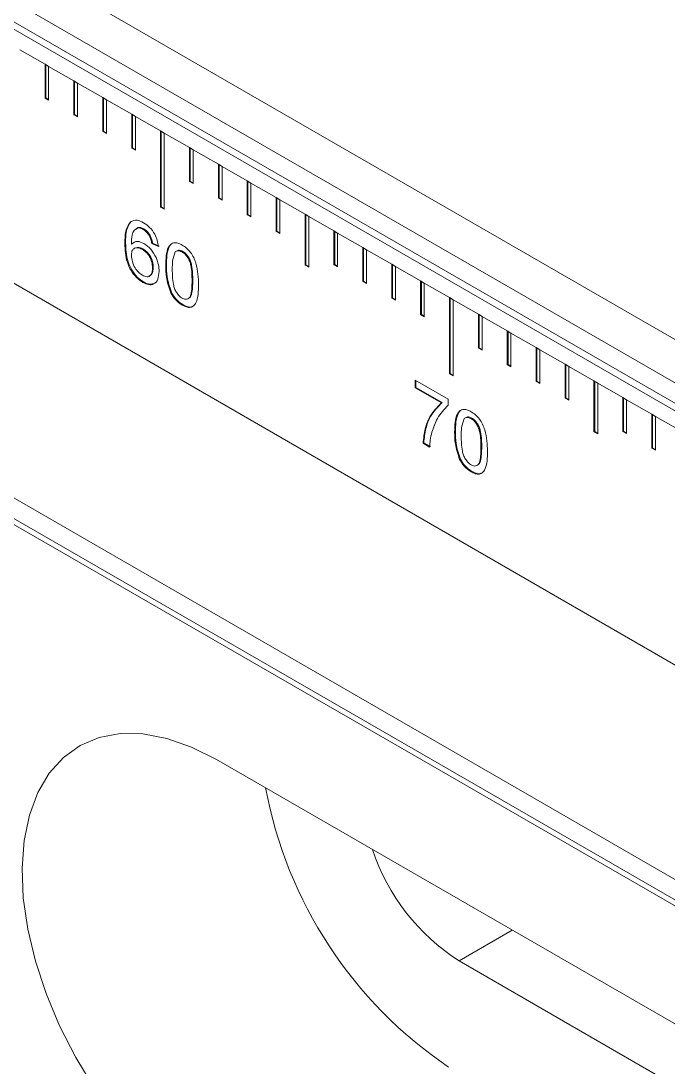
# Model space of a CAD drawing. Header units: inches. Extents: x 0.1 to 10.9, y 0 to 8.5.
# Drawn here: x 8.7633 to 8.9711, y 2.8297 to 3.1658 of the extents above; entities that cross this region are included whole.
import ezdxf

# ---------------------------------------------------------------- set-up
doc = ezdxf.new("R2010")
doc.units = ezdxf.units.IN
doc.header["$MEASUREMENT"] = 0

msp = doc.modelspace()

# ---------------------------------------------------------------- linework, layer by layer
at = {"color": 7, "linetype": 'Continuous', "lineweight": 18}
for p, q in [((10.5941, 2.12777), (8.27408, 3.46708)), ((10.57637, 2.11753), (8.25635, 3.45685)), ((8.25428, 3.45565), (10.5743, 2.11634)), ((10.5941, 2.11386), (8.27408, 3.45318)), ((8.25428, 3.374), (10.56959, 2.0374)), ((10.5743, 2.03468), (8.25428, 3.374)), ((10.57666, 1.95585), (8.25664, 3.29517)), ((8.25831, 3.29613), (10.57833, 1.95682)), ((10.59669, 1.95278), (8.27668, 3.2921)), ((8.771, 3.15192), (8.7629, 3.1566)), ((8.77217, 3.15124), (8.771, 3.15192)), ((8.771, 3.15192), (8.771, 3.14103)), ((8.77123, 3.15178), (8.77123, 3.14117)), ((8.78028, 3.14656), (8.77217, 3.15124)), ((8.77217, 3.14035), (8.77217, 3.15124)), ((8.78145, 3.14588), (8.78028, 3.14656)), ((8.78028, 3.14656), (8.78028, 3.13568)), ((8.78051, 3.14643), (8.78051, 3.13581)), ((8.78956, 3.14121), (8.78145, 3.14588)), ((8.78145, 3.135), (8.78145, 3.14588)), ((8.77123, 3.14117), (8.771, 3.14103)), ((8.771, 3.14103), (8.77217, 3.14035)), ((8.77123, 3.14117), (8.77217, 3.14062)), ((8.79073, 3.14053), (8.78956, 3.14121)), ((8.78956, 3.14121), (8.78956, 3.13032)), ((8.78979, 3.14107), (8.78979, 3.13045)), ((8.79884, 3.13585), (8.79073, 3.14053)), ((8.79073, 3.12964), (8.79073, 3.14053)), ((8.78051, 3.13581), (8.78028, 3.13568)), ((8.78028, 3.13568), (8.78145, 3.135)), ((8.78051, 3.13581), (8.78145, 3.13527)), ((8.80001, 3.13517), (8.79884, 3.13585)), ((8.79884, 3.13585), (8.79884, 3.12496)), ((8.79907, 3.13571), (8.79907, 3.1251)), ((8.80811, 3.13049), (8.80001, 3.13517)), ((8.80001, 3.12428), (8.80001, 3.13517)), ((8.78979, 3.13045), (8.78956, 3.13032)), ((8.78956, 3.13032), (8.79073, 3.12964)), ((8.78979, 3.13045), (8.79073, 3.12991)), ((8.80929, 3.12981), (8.80811, 3.13049)), ((8.80811, 3.13049), (8.80811, 3.106)), ((8.80835, 3.13036), (8.80835, 3.10613)), ((8.81739, 3.12513), (8.80929, 3.12981)), ((8.80929, 3.10532), (8.80929, 3.12981)), ((8.79907, 3.1251), (8.79884, 3.12496)), ((8.79884, 3.12496), (8.80001, 3.12428)), ((8.79907, 3.1251), (8.80001, 3.12455)), ((8.81857, 3.12445), (8.81739, 3.12513)), ((8.81739, 3.12513), (8.81739, 3.11425)), ((8.81763, 3.125), (8.81763, 3.11438)), ((8.82667, 3.11978), (8.81857, 3.12445)), ((8.81857, 3.11357), (8.81857, 3.12445)), ((8.82785, 3.1191), (8.82667, 3.11978)), ((8.82667, 3.11978), (8.82667, 3.10889)), ((8.82691, 3.11964), (8.82691, 3.10903)), ((8.83595, 3.11442), (8.82785, 3.1191)), ((8.82785, 3.10821), (8.82785, 3.1191)), ((8.81763, 3.11438), (8.81739, 3.11425)), ((8.81739, 3.11425), (8.81857, 3.11357)), ((8.81763, 3.11438), (8.81857, 3.11384)), ((8.83713, 3.11374), (8.83595, 3.11442)), ((8.83595, 3.11442), (8.83595, 3.10353)), ((8.83619, 3.11428), (8.83619, 3.10367)), ((8.84523, 3.10906), (8.83713, 3.11374)), ((8.83713, 3.10285), (8.83713, 3.11374)), ((8.82691, 3.10903), (8.82667, 3.10889)), ((8.82667, 3.10889), (8.82785, 3.10821)), ((8.82691, 3.10903), (8.82785, 3.10848)), ((8.84641, 3.10838), (8.84523, 3.10906)), ((8.84523, 3.10906), (8.84523, 3.09818)), ((8.84547, 3.10893), (8.84547, 3.09831)), ((8.85451, 3.10371), (8.84641, 3.10838)), ((8.84641, 3.0975), (8.84641, 3.10838)), ((8.80835, 3.10613), (8.80811, 3.106)), ((8.80811, 3.106), (8.80929, 3.10532)), ((8.80835, 3.10613), (8.80929, 3.10559)), ((8.83619, 3.10367), (8.83595, 3.10353)), ((8.83595, 3.10353), (8.83713, 3.10285)), ((8.83619, 3.10367), (8.83713, 3.10313)), ((8.85569, 3.10303), (8.85451, 3.10371)), ((8.85451, 3.10371), (8.85451, 3.08738)), ((8.85475, 3.10357), (8.85475, 3.08751)), ((8.79868, 3.10138), (8.79844, 3.10125)), ((8.86379, 3.09835), (8.85569, 3.10303)), ((8.85569, 3.0867), (8.85569, 3.10303)), ((8.80097, 3.09946), (8.80028, 3.09895)), ((8.80097, 3.09946), (8.80073, 3.09933)), ((8.80277, 3.09899), (8.80253, 3.09885)), ((8.80479, 3.09685), (8.80456, 3.09671)), ((8.84547, 3.09831), (8.84523, 3.09818)), ((8.84523, 3.09818), (8.84641, 3.0975)), ((8.84547, 3.09831), (8.84641, 3.09777)), ((8.86497, 3.09767), (8.86379, 3.09835)), ((8.86379, 3.09835), (8.86379, 3.08746)), ((8.86403, 3.09821), (8.86403, 3.0876)), ((8.87307, 3.09299), (8.86497, 3.09767)), ((8.86497, 3.08678), (8.86497, 3.09767)), ((8.79688, 3.09445), (8.79665, 3.09432)), ((8.799, 3.09426), (8.79876, 3.09412)), ((8.80556, 3.09445), (8.80532, 3.09431)), ((8.80743, 3.09334), (8.80532, 3.09431)), ((8.80767, 3.09347), (8.80556, 3.09445)), ((8.87425, 3.09231), (8.87307, 3.09299)), ((8.87307, 3.09299), (8.87307, 3.08211)), ((8.80242, 3.0926), (8.80219, 3.09246)), ((8.81342, 3.092), (8.81313, 3.09183)), ((8.81526, 3.09178), (8.81503, 3.09164)), ((8.87331, 3.09286), (8.87331, 3.08224)), ((8.88235, 3.08764), (8.87425, 3.09231)), ((8.87425, 3.08143), (8.87425, 3.09231)), ((8.80577, 3.0866), (8.80553, 3.08647)), ((8.81, 3.08736), (8.80976, 3.08722)), ((8.85475, 3.08751), (8.85451, 3.08738)), ((8.85451, 3.08738), (8.85569, 3.0867)), ((8.85475, 3.08751), (8.85569, 3.08697)), ((8.86403, 3.0876), (8.86379, 3.08746)), ((8.86379, 3.08746), (8.86497, 3.08678)), ((8.86403, 3.0876), (8.86497, 3.08705)), ((8.88353, 3.08696), (8.88235, 3.08764)), ((8.88235, 3.08764), (8.88235, 3.07675)), ((8.88259, 3.0875), (8.88259, 3.07688)), ((8.89163, 3.08228), (8.88353, 3.08696)), ((8.88353, 3.07607), (8.88353, 3.08696)), ((8.80267, 3.08195), (8.80243, 3.08181)), ((8.81846, 3.08248), (8.81822, 3.08235)), ((8.87331, 3.08224), (8.87307, 3.08211)), ((8.87307, 3.08211), (8.87425, 3.08143)), ((8.87331, 3.08224), (8.87425, 3.0817)), ((8.89281, 3.0816), (8.89163, 3.08228)), ((8.89163, 3.08228), (8.89163, 3.07139)), ((8.89187, 3.08214), (8.89187, 3.07153)), ((8.90091, 3.07692), (8.89281, 3.0816)), ((8.89281, 3.07071), (8.89281, 3.0816)), ((8.8116, 3.07863), (8.81136, 3.07849)), ((8.88259, 3.07688), (8.88235, 3.07675)), ((8.88235, 3.07675), (8.88353, 3.07607)), ((8.88259, 3.07688), (8.88353, 3.07634)), ((8.90209, 3.07624), (8.90091, 3.07692)), ((8.90091, 3.07692), (8.90091, 3.05243)), ((8.90115, 3.07679), (8.90115, 3.05256)), ((8.91019, 3.07156), (8.90209, 3.07624)), ((8.90209, 3.05175), (8.90209, 3.07624)), ((8.81529, 3.07467), (8.81505, 3.07453)), ((8.89187, 3.07153), (8.89163, 3.07139)), ((8.89163, 3.07139), (8.89281, 3.07071)), ((8.89187, 3.07153), (8.89281, 3.07098)), ((8.91137, 3.07088), (8.91019, 3.07156)), ((8.91019, 3.07156), (8.91019, 3.06068)), ((8.91043, 3.07143), (8.91043, 3.06081)), ((8.91947, 3.06621), (8.91137, 3.07088)), ((8.91137, 3.06), (8.91137, 3.07088)), ((8.92065, 3.06553), (8.91947, 3.06621)), ((8.91947, 3.06621), (8.91947, 3.05532)), ((8.91971, 3.06607), (8.91971, 3.05546)), ((8.92875, 3.06085), (8.92065, 3.06553)), ((8.92065, 3.05464), (8.92065, 3.06553)), ((8.91043, 3.06081), (8.91019, 3.06068)), ((8.91019, 3.06068), (8.91137, 3.06)), ((8.91043, 3.06081), (8.91137, 3.06027)), ((8.92993, 3.06017), (8.92875, 3.06085)), ((8.92875, 3.06085), (8.92875, 3.04996)), ((8.92899, 3.06071), (8.92899, 3.0501)), ((8.93803, 3.05549), (8.92993, 3.06017)), ((8.92993, 3.04928), (8.92993, 3.06017)), ((8.91971, 3.05546), (8.91947, 3.05532)), ((8.91947, 3.05532), (8.92065, 3.05464)), ((8.91971, 3.05546), (8.92065, 3.05491)), ((8.93921, 3.05481), (8.93803, 3.05549)), ((8.93803, 3.05549), (8.93803, 3.04461)), ((8.93827, 3.05536), (8.93827, 3.04474)), ((8.94731, 3.05014), (8.93921, 3.05481)), ((8.93921, 3.04393), (8.93921, 3.05481)), ((8.88987, 3.05039), (8.90044, 3.04429)), ((8.88987, 3.04795), (8.88987, 3.05039)), ((8.8901, 3.04809), (8.8901, 3.05026)), ((8.90115, 3.05256), (8.90091, 3.05243)), ((8.90091, 3.05243), (8.90209, 3.05175)), ((8.90115, 3.05256), (8.90209, 3.05202)), ((8.92899, 3.0501), (8.92875, 3.04996)), ((8.92875, 3.04996), (8.92993, 3.04928)), ((8.92899, 3.0501), (8.92993, 3.04956)), ((8.94849, 3.04946), (8.94731, 3.05014)), ((8.94731, 3.05014), (8.94731, 3.03381)), ((8.94754, 3.05), (8.94754, 3.03394)), ((8.95659, 3.04478), (8.94849, 3.04946)), ((8.94849, 3.03313), (8.94849, 3.04946)), ((8.8901, 3.04809), (8.88987, 3.04795)), ((8.89833, 3.04306), (8.88987, 3.04795)), ((8.89856, 3.0432), (8.8901, 3.04809)), ((8.89856, 3.0432), (8.89833, 3.04306)), ((8.90044, 3.04429), (8.90044, 3.04231)), ((8.93827, 3.04474), (8.93803, 3.04461)), ((8.93803, 3.04461), (8.93921, 3.04393)), ((8.93827, 3.04474), (8.93921, 3.0442)), ((8.95777, 3.0441), (8.95659, 3.04478)), ((8.95659, 3.04478), (8.95659, 3.03389)), ((8.95682, 3.04464), (8.95682, 3.03403)), ((8.96587, 3.03942), (8.95777, 3.0441)), ((8.95777, 3.03321), (8.95777, 3.0441)), ((8.96705, 3.03874), (8.96587, 3.03942)), ((8.96587, 3.03942), (8.96587, 3.02854)), ((8.9661, 3.03929), (8.9661, 3.02867)), ((8.90622, 3.03843), (8.90592, 3.03826)), ((8.90806, 3.03821), (8.90782, 3.03807)), ((8.97515, 3.03407), (8.96705, 3.03874)), ((8.96705, 3.02786), (8.96705, 3.03874)), ((8.90279, 3.03379), (8.90256, 3.03365)), ((8.94754, 3.03394), (8.94731, 3.03381)), ((8.94731, 3.03381), (8.94849, 3.03313)), ((8.94754, 3.03394), (8.94849, 3.0334)), ((8.95682, 3.03403), (8.95659, 3.03389)), ((8.95659, 3.03389), (8.95777, 3.03321)), ((8.95682, 3.03403), (8.95777, 3.03348)), ((8.89264, 3.03025), (8.8924, 3.03012)), ((8.89452, 3.0289), (8.8924, 3.03012)), ((8.89476, 3.02903), (8.89264, 3.03025)), ((8.91125, 3.02891), (8.91102, 3.02878)), ((8.9661, 3.02867), (8.96587, 3.02854)), ((8.96587, 3.02854), (8.96705, 3.02786)), ((8.9661, 3.02867), (8.96705, 3.02813)), ((8.9044, 3.02506), (8.90416, 3.02492)), ((8.90808, 3.0211), (8.90785, 3.02096)), ((8.8261, 2.92846), (9.06516, 2.79045)), ((8.92107, 2.87363), (8.904, 2.86378)), ((9.10604, 2.74714), (8.904, 2.86378))]:
    msp.add_line(p, q, dxfattribs=at)
at = {"color": 7, "linetype": 'Continuous', "lineweight": 18, "flags": 128}
msp.add_lwpolyline([(8.8261, 2.92846), (8.81803, 2.93251), (8.8101, 2.93529), (8.80243, 2.93674), (8.79517, 2.93685), (8.78842, 2.9356), (8.7823, 2.93303), (8.77691, 2.92918), (8.77235, 2.9241), (8.76869, 2.91789), (8.76599, 2.91065), (8.7643, 2.9025), (8.76365, 2.89357), (8.76403, 2.88402), (8.76546, 2.87401), (8.76791, 2.8637), (8.77133, 2.85327), (8.77567, 2.84288), (8.78085, 2.83273), (8.78679, 2.82297)], dxfattribs=at)
at = {"color": 7, "linetype": 'Continuous', "lineweight": 18}
for centre, radius, start, end in [((8.97828, 2.94464), 0.13875, 190.4987, 235.9701), ((8.94062, 2.92098), 0.06792, 198.3907, 237.3754)]:
    msp.add_arc(centre, radius, start, end, dxfattribs=at)
for points, knots in [([(8.79665, 3.09432), (8.79667, 3.0959), (8.79671, 3.09872), (8.79792, 3.10048), (8.79844, 3.10125)], [0, 0, 0, 0, 0.561396, 1, 1, 1, 1]), ([(8.79688, 3.09445), (8.7969, 3.09603), (8.79694, 3.09885), (8.79815, 3.10061), (8.79868, 3.10138)], [0, 0, 0, 0, 0.561396, 1, 1, 1, 1]), ([(8.79844, 3.10125), (8.79912, 3.10157), (8.80034, 3.10213), (8.80196, 3.10133), (8.80267, 3.10097)], [0, 0, 0, 0, 0.55838, 1, 1, 1, 1]), ([(8.80267, 3.10097), (8.80333, 3.10053), (8.80465, 3.09964), (8.80622, 3.09748), (8.80714, 3.09527), (8.80734, 3.09398), (8.80743, 3.09334)], [0, 0, 0, 0, 0.280049, 0.559187, 0.779374, 1, 1, 1, 1]), ([(8.80073, 3.09933), (8.80033, 3.0991), (8.79952, 3.09864), (8.79884, 3.09678), (8.79879, 3.09513), (8.79876, 3.09412)], [0, 0, 0, 0, 0.279381, 0.559194, 1, 1, 1, 1]), ([(8.80253, 3.09885), (8.80218, 3.09903), (8.80154, 3.09934), (8.80098, 3.09933), (8.80073, 3.09933)], [0, 0, 0, 0, 0.559717, 1, 1, 1, 1]), ([(8.80277, 3.09899), (8.80241, 3.09916), (8.80178, 3.09948), (8.80122, 3.09947), (8.80097, 3.09946)], [0, 0, 0, 0, 0.559717, 1, 1, 1, 1]), ([(8.80456, 3.09671), (8.80422, 3.09722), (8.80363, 3.09812), (8.80287, 3.09863), (8.80253, 3.09885)], [0, 0, 0, 0, 0.559004, 1, 1, 1, 1]), ([(8.80479, 3.09685), (8.80446, 3.09735), (8.80387, 3.09826), (8.8031, 3.09877), (8.80277, 3.09899)], [0, 0, 0, 0, 0.559004, 1, 1, 1, 1]), ([(8.80532, 3.09431), (8.80523, 3.09476), (8.80508, 3.09555), (8.80472, 3.09636), (8.80456, 3.09671)], [0, 0, 0, 0, 0.560488, 1, 1, 1, 1]), ([(8.80556, 3.09445), (8.80547, 3.0949), (8.80532, 3.09569), (8.80495, 3.09649), (8.80479, 3.09685)], [0, 0, 0, 0, 0.560488, 1, 1, 1, 1]), ([(8.80243, 3.08181), (8.80174, 3.08229), (8.80035, 3.08323), (8.79854, 3.08562), (8.7968, 3.08956), (8.79671, 3.09235), (8.79665, 3.09432)], [0, 0, 0, 0, 0.186919, 0.373549, 0.560232, 1, 1, 1, 1]), ([(8.80267, 3.08195), (8.80197, 3.08242), (8.80058, 3.08337), (8.79878, 3.08575), (8.79704, 3.08969), (8.79695, 3.09249), (8.79688, 3.09445)], [0, 0, 0, 0, 0.186919, 0.373549, 0.560232, 1, 1, 1, 1]), ([(8.79876, 3.09412), (8.79937, 3.09457), (8.80045, 3.09536), (8.80206, 3.09464), (8.80277, 3.09432)], [0, 0, 0, 0, 0.558594, 1, 1, 1, 1]), ([(8.80219, 3.09246), (8.80168, 3.09269), (8.80067, 3.09315), (8.79951, 3.09278), (8.79885, 3.09183), (8.79879, 3.09095), (8.79876, 3.0905)], [0, 0, 0, 0, 0.279727, 0.559282, 0.779422, 1, 1, 1, 1]), ([(8.80242, 3.0926), (8.8019, 3.09286), (8.80111, 3.09326), (8.80053, 3.09301), (8.80034, 3.09293)], [0, 0, 0, 0, 0.663331, 1, 1, 1, 1]), ([(8.80277, 3.09432), (8.80353, 3.09377), (8.80504, 3.09266), (8.80666, 3.08999), (8.80753, 3.08745), (8.80761, 3.08603), (8.80765, 3.08532)], [0, 0, 0, 0, 0.27914, 0.558796, 0.779165, 1, 1, 1, 1]), ([(8.80976, 3.08722), (8.80979, 3.08829), (8.80984, 3.09041), (8.81037, 3.09277), (8.8113, 3.09412), (8.81233, 3.09465), (8.81365, 3.09454), (8.81458, 3.09406), (8.81505, 3.09383)], [0, 0, 0, 0, 0.25049, 0.500349, 0.625423, 0.750205, 0.87498, 1, 1, 1, 1]), ([(8.81, 3.08736), (8.81002, 3.08843), (8.81007, 3.09055), (8.81062, 3.09288), (8.81146, 3.09421), (8.81209, 3.09445), (8.81236, 3.09455)], [0, 0, 0, 0, 0.348274, 0.695671, 0.86957, 1, 1, 1, 1]), ([(8.81505, 3.09383), (8.81552, 3.09352), (8.81645, 3.09291), (8.81776, 3.09151), (8.81882, 3.0898), (8.82012, 3.08615), (8.82024, 3.08335), (8.82034, 3.08112)], [0, 0, 0, 0, 0.125383, 0.250634, 0.375701, 0.501117, 1, 1, 1, 1]), ([(8.79876, 3.0905), (8.79882, 3.08985), (8.79895, 3.08853), (8.7998, 3.08655), (8.801, 3.08497), (8.80184, 3.08439), (8.80227, 3.08411)], [0, 0, 0, 0, 0.280044, 0.559767, 0.779754, 1, 1, 1, 1]), ([(8.80553, 3.08647), (8.80549, 3.08708), (8.80542, 3.08831), (8.80458, 3.09023), (8.8034, 3.09167), (8.80259, 3.09219), (8.80219, 3.09246)], [0, 0, 0, 0, 0.28043, 0.559351, 0.77934, 1, 1, 1, 1]), ([(8.80577, 3.0866), (8.80573, 3.08722), (8.80566, 3.08845), (8.80482, 3.09036), (8.80363, 3.0918), (8.80283, 3.09233), (8.80242, 3.0926)], [0, 0, 0, 0, 0.28043, 0.559351, 0.77934, 1, 1, 1, 1]), ([(8.81283, 3.0916), (8.81249, 3.09069), (8.81187, 3.08906), (8.81188, 3.08694), (8.81188, 3.08601)], [0, 0, 0, 0, 0.558062, 1, 1, 1, 1]), ([(8.81503, 3.09164), (8.81454, 3.09184), (8.81367, 3.09221), (8.81309, 3.09179), (8.81283, 3.0916)], [0, 0, 0, 0, 0.55834, 1, 1, 1, 1]), ([(8.81526, 3.09178), (8.81477, 3.092), (8.81405, 3.09232), (8.81358, 3.09201), (8.81343, 3.09192)], [0, 0, 0, 0, 0.692035, 1, 1, 1, 1]), ([(8.81822, 3.08235), (8.81821, 3.08392), (8.81819, 3.08588), (8.81753, 3.08849), (8.81689, 3.08977), (8.81604, 3.09095), (8.81536, 3.09141), (8.81503, 3.09164)], [0, 0, 0, 0, 0.500352, 0.625529, 0.750516, 0.875255, 1, 1, 1, 1]), ([(8.81846, 3.08248), (8.81844, 3.08405), (8.81842, 3.08602), (8.81776, 3.08862), (8.81713, 3.08991), (8.81628, 3.09108), (8.8156, 3.09155), (8.81526, 3.09178)], [0, 0, 0, 0, 0.500352, 0.625529, 0.750516, 0.875255, 1, 1, 1, 1]), ([(8.80227, 3.08411), (8.80279, 3.08387), (8.80383, 3.08341), (8.80494, 3.08398), (8.80546, 3.0851), (8.80551, 3.08601), (8.80553, 3.08647)], [0, 0, 0, 0, 0.279489, 0.558551, 0.778978, 1, 1, 1, 1]), ([(8.80433, 3.08391), (8.80463, 3.084), (8.80526, 3.08417), (8.80569, 3.08525), (8.80574, 3.08615), (8.80577, 3.0866)], [0, 0, 0, 0, 0.310694, 0.654883, 1, 1, 1, 1]), ([(8.81136, 3.07849), (8.8108, 3.0802), (8.80979, 3.08327), (8.80977, 3.08601), (8.80976, 3.08722)], [0, 0, 0, 0, 0.557973, 1, 1, 1, 1]), ([(8.8116, 3.07863), (8.81104, 3.08034), (8.81003, 3.0834), (8.81001, 3.08615), (8.81, 3.08736)], [0, 0, 0, 0, 0.557973, 1, 1, 1, 1]), ([(8.80765, 3.08532), (8.80756, 3.08444), (8.8074, 3.08269), (8.80612, 3.08119), (8.80433, 3.08091), (8.80306, 3.08151), (8.80243, 3.08181)], [0, 0, 0, 0, 0.280223, 0.559754, 0.779756, 1, 1, 1, 1]), ([(8.81188, 3.08601), (8.81189, 3.08444), (8.81192, 3.08249), (8.81256, 3.07989), (8.8132, 3.07861), (8.81404, 3.07743), (8.81471, 3.07696), (8.81505, 3.07673)], [0, 0, 0, 0, 0.500363, 0.625568, 0.750538, 0.875304, 1, 1, 1, 1]), ([(8.80588, 3.08142), (8.80544, 3.0813), (8.80449, 3.08104), (8.80331, 3.08163), (8.80267, 3.08195)], [0, 0, 0, 0, 0.457748, 1, 1, 1, 1]), ([(8.81505, 3.07673), (8.81539, 3.07658), (8.81606, 3.07627), (8.8169, 3.07648), (8.81754, 3.07702), (8.81818, 3.07887), (8.81821, 3.0808), (8.81822, 3.08235)], [0, 0, 0, 0, 0.124658, 0.249391, 0.374377, 0.49959, 1, 1, 1, 1]), ([(8.82034, 3.08112), (8.82031, 3.08006), (8.82026, 3.07793), (8.81973, 3.07558), (8.8188, 3.07423), (8.81776, 3.0737), (8.81645, 3.07381), (8.81552, 3.07429), (8.81505, 3.07453)], [0, 0, 0, 0, 0.250473, 0.500354, 0.625397, 0.750179, 0.874971, 1, 1, 1, 1]), ([(8.81748, 3.077), (8.81756, 3.07707), (8.81787, 3.0773), (8.81838, 3.07906), (8.81842, 3.08096), (8.81846, 3.08248)], [0, 0, 0, 0, 0.072724, 0.25831, 1, 1, 1, 1]), ([(8.81505, 3.07453), (8.81426, 3.07507), (8.81284, 3.07603), (8.81182, 3.07774), (8.81136, 3.07849)], [0, 0, 0, 0, 0.559716, 1, 1, 1, 1]), ([(8.81529, 3.07467), (8.81449, 3.0752), (8.81307, 3.07616), (8.81205, 3.07787), (8.8116, 3.07863)], [0, 0, 0, 0, 0.559716, 1, 1, 1, 1]), ([(8.81822, 3.07408), (8.81813, 3.07403), (8.81772, 3.07379), (8.81667, 3.07398), (8.81575, 3.07444), (8.81529, 3.07467)], [0, 0, 0, 0, 0.11598, 0.557571, 1, 1, 1, 1]), ([(8.8924, 3.03012), (8.89258, 3.03169), (8.89294, 3.03483), (8.89473, 3.03951), (8.89696, 3.04172), (8.89833, 3.04306)], [0, 0, 0, 0, 0.280065, 0.560409, 1, 1, 1, 1]), ([(8.89264, 3.03025), (8.89282, 3.03182), (8.89317, 3.03497), (8.89496, 3.03965), (8.8972, 3.04185), (8.89856, 3.0432)], [0, 0, 0, 0, 0.280065, 0.560409, 1, 1, 1, 1]), ([(8.90044, 3.04231), (8.89919, 3.04102), (8.89696, 3.03872), (8.89577, 3.0352), (8.89525, 3.03365)], [0, 0, 0, 0, 0.55964, 1, 1, 1, 1]), ([(8.90256, 3.03365), (8.90258, 3.03472), (8.90263, 3.03684), (8.90317, 3.0392), (8.9041, 3.04055), (8.90513, 3.04108), (8.90644, 3.04097), (8.90738, 3.04049), (8.90785, 3.04026)], [0, 0, 0, 0, 0.25049, 0.500349, 0.625423, 0.750205, 0.87498, 1, 1, 1, 1]), ([(8.90279, 3.03379), (8.90282, 3.03486), (8.90287, 3.03698), (8.90342, 3.03931), (8.90426, 3.04064), (8.90489, 3.04088), (8.90516, 3.04098)], [0, 0, 0, 0, 0.348274, 0.695671, 0.86957, 1, 1, 1, 1]), ([(8.90785, 3.04026), (8.90831, 3.03995), (8.90925, 3.03934), (8.91056, 3.03794), (8.91161, 3.03623), (8.91292, 3.03258), (8.91304, 3.02978), (8.91313, 3.02755)], [0, 0, 0, 0, 0.125383, 0.250634, 0.375701, 0.501117, 1, 1, 1, 1]), ([(8.90563, 3.03803), (8.90528, 3.03712), (8.90467, 3.03549), (8.90467, 3.03337), (8.90467, 3.03244)], [0, 0, 0, 0, 0.558062, 1, 1, 1, 1]), ([(8.90782, 3.03807), (8.90734, 3.03827), (8.90646, 3.03864), (8.90588, 3.03822), (8.90563, 3.03803)], [0, 0, 0, 0, 0.55834, 1, 1, 1, 1]), ([(8.90806, 3.03821), (8.90756, 3.03843), (8.90685, 3.03875), (8.90637, 3.03844), (8.90622, 3.03835)], [0, 0, 0, 0, 0.692035, 1, 1, 1, 1]), ([(8.91102, 3.02878), (8.911, 3.03035), (8.91099, 3.03231), (8.91032, 3.03492), (8.90969, 3.0362), (8.90884, 3.03738), (8.90816, 3.03784), (8.90782, 3.03807)], [0, 0, 0, 0, 0.500352, 0.625529, 0.750516, 0.875255, 1, 1, 1, 1]), ([(8.91125, 3.02891), (8.91124, 3.03048), (8.91122, 3.03245), (8.91056, 3.03505), (8.90993, 3.03634), (8.90907, 3.03751), (8.9084, 3.03798), (8.90806, 3.03821)], [0, 0, 0, 0, 0.500352, 0.625529, 0.750516, 0.875255, 1, 1, 1, 1]), ([(8.89525, 3.03365), (8.89505, 3.03281), (8.8947, 3.03131), (8.89457, 3.02964), (8.89452, 3.0289)], [0, 0, 0, 0, 0.55991, 1, 1, 1, 1]), ([(8.90416, 3.02492), (8.9036, 3.02663), (8.90259, 3.0297), (8.90257, 3.03244), (8.90256, 3.03365)], [0, 0, 0, 0, 0.557973, 1, 1, 1, 1]), ([(8.9044, 3.02506), (8.90383, 3.02677), (8.90283, 3.02983), (8.9028, 3.03258), (8.90279, 3.03379)], [0, 0, 0, 0, 0.557973, 1, 1, 1, 1]), ([(8.90467, 3.03244), (8.90469, 3.03087), (8.90471, 3.02892), (8.90535, 3.02632), (8.906, 3.02504), (8.90684, 3.02386), (8.90751, 3.02339), (8.90785, 3.02316)], [0, 0, 0, 0, 0.500363, 0.625568, 0.750538, 0.875304, 1, 1, 1, 1]), ([(8.90785, 3.02316), (8.90818, 3.02301), (8.90885, 3.0227), (8.9097, 3.02291), (8.91034, 3.02345), (8.91098, 3.0253), (8.911, 3.02723), (8.91102, 3.02878)], [0, 0, 0, 0, 0.1246576, 0.2493906, 0.3743768, 0.4995896, 1, 1, 1, 1]), ([(8.91313, 3.02755), (8.91311, 3.02649), (8.91306, 3.02436), (8.91252, 3.02201), (8.91159, 3.02066), (8.91056, 3.02013), (8.90925, 3.02024), (8.90831, 3.02072), (8.90785, 3.02096)], [0, 0, 0, 0, 0.250473, 0.500354, 0.625397, 0.750179, 0.874971, 1, 1, 1, 1]), ([(8.91027, 3.02343), (8.91036, 3.0235), (8.91067, 3.02373), (8.91117, 3.02549), (8.91122, 3.02739), (8.91125, 3.02891)], [0, 0, 0, 0, 0.072724, 0.25831, 1, 1, 1, 1]), ([(8.90785, 3.02096), (8.90705, 3.0215), (8.90563, 3.02246), (8.90461, 3.02417), (8.90416, 3.02492)], [0, 0, 0, 0, 0.5597157, 1, 1, 1, 1]), ([(8.90808, 3.0211), (8.90729, 3.02163), (8.90587, 3.02259), (8.90485, 3.0243), (8.9044, 3.02506)], [0, 0, 0, 0, 0.5597157, 1, 1, 1, 1]), ([(8.91102, 3.02051), (8.91093, 3.02046), (8.91051, 3.02022), (8.90947, 3.02041), (8.90854, 3.02087), (8.90808, 3.0211)], [0, 0, 0, 0, 0.11598, 0.557571, 1, 1, 1, 1])]:
    msp.add_open_spline(points, degree=3, knots=knots, dxfattribs=at)

doc.saveas('drawing.dxf')
